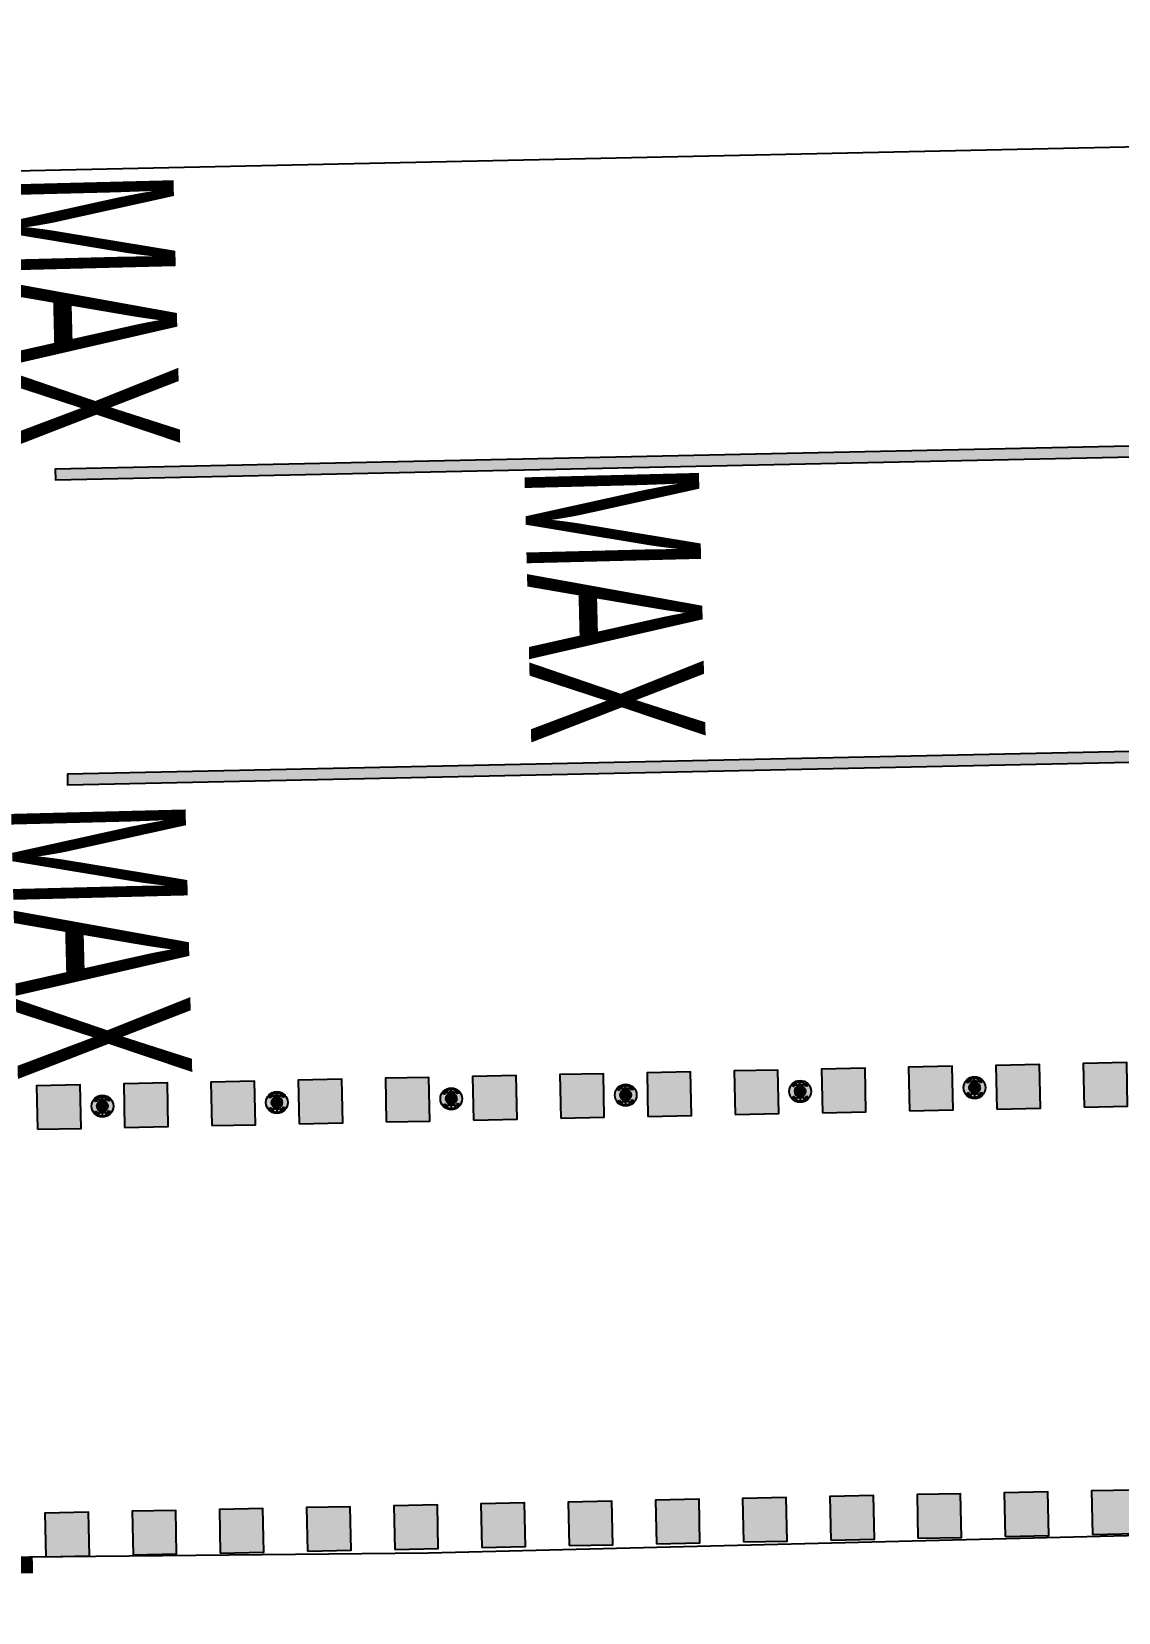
# Model space of a CAD drawing. Header units: metres. Extents: x 668617 to 675126, y 2286318 to 2293677.
# Drawn here: x 669660.14 to 669670.1, y 2287214.51 to 2287229.01 of the extents above; entities that cross this region are included whole.
import ezdxf
from ezdxf.enums import TextEntityAlignment as Align

# ---------------------------------------------------------------- set-up
doc = ezdxf.new("R2010")
doc.units = ezdxf.units.M
doc.header["$MEASUREMENT"] = 0
for name, color, linetype in [('DMTG-B-CuadrosVerdes', 94, 'Continuous'), ('DMTG-M-VIALETON', 92, 'Continuous'), ('DMTG-PB-BANQUETAS', 251, 'Continuous'), ('DMTG-SH-LEYENDA VELOCIDAD', 252, 'Continuous'), ('DMTG-SH-LINEA DISCONTINUA', 252, 'Continuous'), ('DMTG-SH-LINEA GUARNICION', 40, 'Continuous')]:
    doc.layers.add(name, color=color, linetype=linetype)
doc.styles.add('Arial', font='arial.ttf')

# ---------------------------------------------------------------- blocks, each defined once
blk = doc.blocks.new('*U128')
h = blk.add_hatch(color=256)
h.dxf.hatch_style = 1
h.paths.add_polyline_path([(0.006, 3.921), (0.406, 3.921), (0.406, 4.321), (0.006, 4.321)])
h = blk.add_hatch(color=256)
h.dxf.hatch_style = 1
h.paths.add_polyline_path([(0.806, 3.921), (1.206, 3.921), (1.206, 4.321), (0.806, 4.321)])
h = blk.add_hatch(color=256)
h.dxf.hatch_style = 1
h.paths.add_polyline_path([(0.806, 3.921), (1.206, 3.921), (1.206, 4.321), (0.806, 4.321)])
h = blk.add_hatch(color=256)
h.dxf.hatch_style = 1
h.paths.add_polyline_path([(1.606, 3.921), (2.006, 3.921), (2.006, 4.321), (1.606, 4.321)])
h = blk.add_hatch(color=256)
h.dxf.hatch_style = 1
h.paths.add_polyline_path([(1.606, 3.921), (2.006, 3.921), (2.006, 4.321), (1.606, 4.321)])
h = blk.add_hatch(color=256)
h.dxf.hatch_style = 1
h.paths.add_polyline_path([(2.406, 3.921), (2.806, 3.921), (2.806, 4.321), (2.406, 4.321)])
h = blk.add_hatch(color=256)
h.dxf.hatch_style = 1
h.paths.add_polyline_path([(2.406, 3.921), (2.806, 3.921), (2.806, 4.321), (2.406, 4.321)])
h = blk.add_hatch(color=256)
h.dxf.hatch_style = 1
h.paths.add_polyline_path([(3.206, 3.921), (3.606, 3.921), (3.606, 4.321), (3.206, 4.321)])
h = blk.add_hatch(color=256)
h.dxf.hatch_style = 1
h.paths.add_polyline_path([(3.206, 3.921), (3.606, 3.921), (3.606, 4.321), (3.206, 4.321)])
h = blk.add_hatch(color=256)
h.dxf.hatch_style = 1
h.paths.add_polyline_path([(4.006, 3.921), (4.406, 3.921), (4.406, 4.321), (4.006, 4.321)])
h = blk.add_hatch(color=256)
h.dxf.hatch_style = 1
h.paths.add_polyline_path([(4.006, 3.921), (4.406, 3.921), (4.406, 4.321), (4.006, 4.321)])
h = blk.add_hatch(color=256)
h.dxf.hatch_style = 1
h.paths.add_polyline_path([(4.806, 3.921), (5.206, 3.921), (5.206, 4.321), (4.806, 4.321)])
h = blk.add_hatch(color=256)
h.dxf.hatch_style = 1
h.paths.add_polyline_path([(4.806, 3.921), (5.206, 3.921), (5.206, 4.321), (4.806, 4.321)])
h = blk.add_hatch(color=256)
h.dxf.hatch_style = 1
h.paths.add_polyline_path([(5.606, 3.921), (6.006, 3.921), (6.006, 4.321), (5.606, 4.321)])
h = blk.add_hatch(color=256)
h.dxf.hatch_style = 1
h.paths.add_polyline_path([(5.606, 3.921), (6.006, 3.921), (6.006, 4.321), (5.606, 4.321)])
h = blk.add_hatch(color=256)
h.dxf.hatch_style = 1
h.paths.add_polyline_path([(6.406, 3.921), (6.806, 3.921), (6.806, 4.321), (6.406, 4.321)])
h = blk.add_hatch(color=256)
h.dxf.hatch_style = 1
h.paths.add_polyline_path([(6.406, 3.921), (6.806, 3.921), (6.806, 4.321), (6.406, 4.321)])
h = blk.add_hatch(color=256)
h.dxf.hatch_style = 1
h.paths.add_polyline_path([(7.206, 3.921), (7.606, 3.921), (7.606, 4.321), (7.206, 4.321)])
h = blk.add_hatch(color=256)
h.dxf.hatch_style = 1
h.paths.add_polyline_path([(7.206, 3.921), (7.606, 3.921), (7.606, 4.321), (7.206, 4.321)])
h = blk.add_hatch(color=256)
h.dxf.hatch_style = 1
h.paths.add_polyline_path([(8.006, 3.921), (8.406, 3.921), (8.406, 4.321), (8.006, 4.321)])
h = blk.add_hatch(color=256)
h.dxf.hatch_style = 1
h.paths.add_polyline_path([(8.006, 3.921), (8.406, 3.921), (8.406, 4.321), (8.006, 4.321)])
h = blk.add_hatch(color=256)
h.dxf.hatch_style = 1
h.paths.add_polyline_path([(8.806, 3.921), (9.206, 3.921), (9.206, 4.321), (8.806, 4.321)])
h = blk.add_hatch(color=256)
h.dxf.hatch_style = 1
h.paths.add_polyline_path([(8.806, 3.921), (9.206, 3.921), (9.206, 4.321), (8.806, 4.321)])
h = blk.add_hatch(color=256)
h.dxf.hatch_style = 1
h.paths.add_polyline_path([(9.606, 3.921), (10.006, 3.921), (10.006, 4.321), (9.606, 4.321)])
h = blk.add_hatch(color=256)
h.dxf.hatch_style = 1
h.paths.add_polyline_path([(9.606, 3.921), (10.006, 3.921), (10.006, 4.321), (9.606, 4.321)])
h = blk.add_hatch(color=256)
h.dxf.hatch_style = 1
h.paths.add_polyline_path([(0, 0), (0.4, 0), (0.4, 0.4), (0, 0.4)])
h = blk.add_hatch(color=256)
h.dxf.hatch_style = 1
h.paths.add_polyline_path([(0.8, 0), (1.2, 0), (1.2, 0.4), (0.8, 0.4)])
h = blk.add_hatch(color=256)
h.dxf.hatch_style = 1
h.paths.add_polyline_path([(0.8, 0), (1.2, 0), (1.2, 0.4), (0.8, 0.4)])
h = blk.add_hatch(color=256)
h.dxf.hatch_style = 1
h.paths.add_polyline_path([(1.6, 0), (2, 0), (2, 0.4), (1.6, 0.4)])
h = blk.add_hatch(color=256)
h.dxf.hatch_style = 1
h.paths.add_polyline_path([(1.6, 0), (2, 0), (2, 0.4), (1.6, 0.4)])
h = blk.add_hatch(color=256)
h.dxf.hatch_style = 1
h.paths.add_polyline_path([(2.4, 0), (2.8, 0), (2.8, 0.4), (2.4, 0.4)])
h = blk.add_hatch(color=256)
h.dxf.hatch_style = 1
h.paths.add_polyline_path([(2.4, 0), (2.8, 0), (2.8, 0.4), (2.4, 0.4)])
h = blk.add_hatch(color=256)
h.dxf.hatch_style = 1
h.paths.add_polyline_path([(3.2, 0), (3.6, 0), (3.6, 0.4), (3.2, 0.4)])
h = blk.add_hatch(color=256)
h.dxf.hatch_style = 1
h.paths.add_polyline_path([(3.2, 0), (3.6, 0), (3.6, 0.4), (3.2, 0.4)])
h = blk.add_hatch(color=256)
h.dxf.hatch_style = 1
h.paths.add_polyline_path([(4, 0), (4.4, 0), (4.4, 0.4), (4, 0.4)])
h = blk.add_hatch(color=256)
h.dxf.hatch_style = 1
h.paths.add_polyline_path([(4, 0), (4.4, 0), (4.4, 0.4), (4, 0.4)])
h = blk.add_hatch(color=256)
h.dxf.hatch_style = 1
h.paths.add_polyline_path([(4.8, 0), (5.2, 0), (5.2, 0.4), (4.8, 0.4)])
h = blk.add_hatch(color=256)
h.dxf.hatch_style = 1
h.paths.add_polyline_path([(4.8, 0), (5.2, 0), (5.2, 0.4), (4.8, 0.4)])
h = blk.add_hatch(color=256)
h.dxf.hatch_style = 1
h.paths.add_polyline_path([(5.6, 0), (6, 0), (6, 0.4), (5.6, 0.4)])
h = blk.add_hatch(color=256)
h.dxf.hatch_style = 1
h.paths.add_polyline_path([(5.6, 0), (6, 0), (6, 0.4), (5.6, 0.4)])
h = blk.add_hatch(color=256)
h.dxf.hatch_style = 1
h.paths.add_polyline_path([(6.4, 0), (6.8, 0), (6.8, 0.4), (6.4, 0.4)])
h = blk.add_hatch(color=256)
h.dxf.hatch_style = 1
h.paths.add_polyline_path([(6.4, 0), (6.8, 0), (6.8, 0.4), (6.4, 0.4)])
h = blk.add_hatch(color=256)
h.dxf.hatch_style = 1
h.paths.add_polyline_path([(7.2, 0), (7.6, 0), (7.6, 0.4), (7.2, 0.4)])
h = blk.add_hatch(color=256)
h.dxf.hatch_style = 1
h.paths.add_polyline_path([(7.2, 0), (7.6, 0), (7.6, 0.4), (7.2, 0.4)])
h = blk.add_hatch(color=256)
h.dxf.hatch_style = 1
h.paths.add_polyline_path([(8, 0), (8.4, 0), (8.4, 0.4), (8, 0.4)])
h = blk.add_hatch(color=256)
h.dxf.hatch_style = 1
h.paths.add_polyline_path([(8, 0), (8.4, 0), (8.4, 0.4), (8, 0.4)])
h = blk.add_hatch(color=256)
h.dxf.hatch_style = 1
h.paths.add_polyline_path([(8.8, 0), (9.2, 0), (9.2, 0.4), (8.8, 0.4)])
h = blk.add_hatch(color=256)
h.dxf.hatch_style = 1
h.paths.add_polyline_path([(8.8, 0), (9.2, 0), (9.2, 0.4), (8.8, 0.4)])
h = blk.add_hatch(color=256)
h.dxf.hatch_style = 1
h.paths.add_polyline_path([(9.6, 0), (10, 0), (10, 0.4), (9.6, 0.4)])
h = blk.add_hatch(color=256)
h.dxf.hatch_style = 1
h.paths.add_polyline_path([(9.6, 0), (10, 0), (10, 0.4), (9.6, 0.4)])
for points in [[(0.006, 3.921), (0.406, 3.921), (0.406, 4.321), (0.006, 4.321)], [(0.806, 3.921), (1.206, 3.921), (1.206, 4.321), (0.806, 4.321)], [(0.806, 3.921), (1.206, 3.921), (1.206, 4.321), (0.806, 4.321)], [(1.606, 3.921), (2.006, 3.921), (2.006, 4.321), (1.606, 4.321)], [(1.606, 3.921), (2.006, 3.921), (2.006, 4.321), (1.606, 4.321)], [(2.406, 3.921), (2.806, 3.921), (2.806, 4.321), (2.406, 4.321)], [(2.406, 3.921), (2.806, 3.921), (2.806, 4.321), (2.406, 4.321)], [(3.206, 3.921), (3.606, 3.921), (3.606, 4.321), (3.206, 4.321)], [(3.206, 3.921), (3.606, 3.921), (3.606, 4.321), (3.206, 4.321)], [(4.006, 3.921), (4.406, 3.921), (4.406, 4.321), (4.006, 4.321)], [(4.006, 3.921), (4.406, 3.921), (4.406, 4.321), (4.006, 4.321)], [(4.806, 3.921), (5.206, 3.921), (5.206, 4.321), (4.806, 4.321)], [(4.806, 3.921), (5.206, 3.921), (5.206, 4.321), (4.806, 4.321)], [(5.606, 3.921), (6.006, 3.921), (6.006, 4.321), (5.606, 4.321)], [(5.606, 3.921), (6.006, 3.921), (6.006, 4.321), (5.606, 4.321)], [(6.406, 3.921), (6.806, 3.921), (6.806, 4.321), (6.406, 4.321)], [(6.406, 3.921), (6.806, 3.921), (6.806, 4.321), (6.406, 4.321)], [(7.206, 3.921), (7.606, 3.921), (7.606, 4.321), (7.206, 4.321)], [(7.206, 3.921), (7.606, 3.921), (7.606, 4.321), (7.206, 4.321)], [(8.006, 3.921), (8.406, 3.921), (8.406, 4.321), (8.006, 4.321)], [(8.006, 3.921), (8.406, 3.921), (8.406, 4.321), (8.006, 4.321)], [(8.806, 3.921), (9.206, 3.921), (9.206, 4.321), (8.806, 4.321)], [(8.806, 3.921), (9.206, 3.921), (9.206, 4.321), (8.806, 4.321)], [(9.606, 3.921), (10.006, 3.921), (10.006, 4.321), (9.606, 4.321)], [(9.606, 3.921), (10.006, 3.921), (10.006, 4.321), (9.606, 4.321)], [(0, 0), (0.4, 0), (0.4, 0.4), (0, 0.4)], [(0.8, 0), (1.2, 0), (1.2, 0.4), (0.8, 0.4)], [(0.8, 0), (1.2, 0), (1.2, 0.4), (0.8, 0.4)], [(1.6, 0), (2, 0), (2, 0.4), (1.6, 0.4)], [(1.6, 0), (2, 0), (2, 0.4), (1.6, 0.4)], [(2.4, 0), (2.8, 0), (2.8, 0.4), (2.4, 0.4)], [(2.4, 0), (2.8, 0), (2.8, 0.4), (2.4, 0.4)], [(3.2, 0), (3.6, 0), (3.6, 0.4), (3.2, 0.4)], [(3.2, 0), (3.6, 0), (3.6, 0.4), (3.2, 0.4)], [(4, 0), (4.4, 0), (4.4, 0.4), (4, 0.4)], [(4, 0), (4.4, 0), (4.4, 0.4), (4, 0.4)], [(4.8, 0), (5.2, 0), (5.2, 0.4), (4.8, 0.4)], [(4.8, 0), (5.2, 0), (5.2, 0.4), (4.8, 0.4)], [(5.6, 0), (6, 0), (6, 0.4), (5.6, 0.4)], [(5.6, 0), (6, 0), (6, 0.4), (5.6, 0.4)], [(6.4, 0), (6.8, 0), (6.8, 0.4), (6.4, 0.4)], [(6.4, 0), (6.8, 0), (6.8, 0.4), (6.4, 0.4)], [(7.2, 0), (7.6, 0), (7.6, 0.4), (7.2, 0.4)], [(7.2, 0), (7.6, 0), (7.6, 0.4), (7.2, 0.4)], [(8, 0), (8.4, 0), (8.4, 0.4), (8, 0.4)], [(8, 0), (8.4, 0), (8.4, 0.4), (8, 0.4)], [(8.8, 0), (9.2, 0), (9.2, 0.4), (8.8, 0.4)], [(8.8, 0), (9.2, 0), (9.2, 0.4), (8.8, 0.4)], [(9.6, 0), (10, 0), (10, 0.4), (9.6, 0.4)], [(9.6, 0), (10, 0), (10, 0.4), (9.6, 0.4)]]:
    blk.add_lwpolyline(points, close=True)
blk = doc.blocks.new('*U98')
at = {"true_color": 0x58ba48}
h = blk.add_hatch(color=85, dxfattribs=at)
h.dxf.hatch_style = 1
h.paths.add_polyline_path([(13.392, 11.001, 1), (13.492, 11.001, 1)], flags=0)
h.paths.add_polyline_path([(13.391, 11.069), (13.38, 11.08, 0.062746), (13.363, 11.062), (13.373, 11.052, 0.413879), (13.391, 11.052, 0.414549)], flags=17)
h.paths.add_polyline_path([(13.388, 11.06, -1), (13.376, 11.06, -1)], flags=16)
h.paths.add_polyline_path([(13.392, 11.001, 1), (13.492, 11.001, 1)], flags=16)
h.paths.add_polyline_path([(13.503, 11.08), (13.492, 11.069, 0.413879), (13.492, 11.052, 0.414549), (13.51, 11.052), (13.521, 11.062, 0.062746)], flags=17)
h.paths.add_polyline_path([(13.507, 11.06, -1), (13.495, 11.06, -1)], flags=16)
h.paths.add_polyline_path([(13.521, 10.94), (13.51, 10.95, 0.413879), (13.492, 10.95, 0.414549), (13.492, 10.933), (13.503, 10.922, 0.062746)], flags=17)
h.paths.add_polyline_path([(13.495, 10.942, -1), (13.507, 10.942, -1)], flags=16)
h.paths.add_polyline_path([(13.391, 10.95, 0.414549), (13.373, 10.95), (13.363, 10.94, 0.062746), (13.38, 10.922), (13.391, 10.933, 0.413879)], flags=17)
h.paths.add_polyline_path([(13.376, 10.942, -1), (13.388, 10.942, -1)], flags=16)
h.paths.add_polyline_path([(13.521, 11.062), (13.51, 11.052, -0.414549), (13.492, 11.052, -0.413879), (13.492, 11.069), (13.503, 11.08, 0.342564), (13.38, 11.08), (13.391, 11.069, -0.414549), (13.391, 11.052, -0.413879), (13.373, 11.052), (13.363, 11.062, 0.166532), (13.342, 11.001, 0.166532), (13.363, 10.94), (13.373, 10.95, -0.414549), (13.391, 10.95, -0.413879), (13.391, 10.933), (13.38, 10.922, 0.342564), (13.503, 10.922), (13.492, 10.933, -0.414549), (13.492, 10.95, -0.413879), (13.51, 10.95), (13.521, 10.94, 0.166532), (13.542, 11.001, 0.166532)])
h.paths.add_polyline_path([(13.492, 11.001, -1), (13.392, 11.001, -1)], flags=0)
h.paths.add_polyline_path([(13.471, 11.056, 0.245947), (13.413, 11.056), (13.401, 11.078, -0.245947), (13.482, 11.078)], flags=16)
h.paths.add_polyline_path([(13.471, 10.946), (13.482, 10.923, -0.245947), (13.401, 10.923), (13.413, 10.946, 0.245947)], flags=16)
h = blk.add_hatch(color=85, dxfattribs=at)
h.dxf.hatch_style = 1
h.paths.add_polyline_path([(13.392, 11.001, 1), (13.492, 11.001, 1)])
at = {"true_color": 0xc7c8ca}
h = blk.add_hatch(color=9, dxfattribs=at)
h.dxf.hatch_style = 1
h.paths.add_polyline_path([(13.482, 11.078, 0.245947), (13.401, 11.078), (13.413, 11.056, -0.245947), (13.471, 11.056)])
h.paths.add_polyline_path([(13.482, 10.923), (13.471, 10.946, -0.245947), (13.413, 10.946), (13.401, 10.923, 0.245947)])
at = {"true_color": 0x58ba48}
h = blk.add_hatch(color=85, dxfattribs=at)
h.dxf.hatch_style = 1
h.paths.add_polyline_path([(14.992, 11.001, 1), (15.092, 11.001, 1)], flags=0)
h.paths.add_polyline_path([(14.991, 11.069), (14.98, 11.08, 0.062746), (14.963, 11.062), (14.973, 11.052, 0.413879), (14.991, 11.052, 0.414549)], flags=17)
h.paths.add_polyline_path([(14.988, 11.06, -1), (14.976, 11.06, -1)], flags=16)
h.paths.add_polyline_path([(14.992, 11.001, 1), (15.092, 11.001, 1)], flags=16)
h.paths.add_polyline_path([(15.103, 11.08), (15.092, 11.069, 0.413879), (15.092, 11.052, 0.414549), (15.11, 11.052), (15.121, 11.062, 0.062746)], flags=17)
h.paths.add_polyline_path([(15.107, 11.06, -1), (15.095, 11.06, -1)], flags=16)
h.paths.add_polyline_path([(15.121, 10.94), (15.11, 10.95, 0.413879), (15.092, 10.95, 0.414549), (15.092, 10.933), (15.103, 10.922, 0.062746)], flags=17)
h.paths.add_polyline_path([(15.095, 10.942, -1), (15.107, 10.942, -1)], flags=16)
h.paths.add_polyline_path([(14.991, 10.95, 0.414549), (14.973, 10.95), (14.963, 10.94, 0.062746), (14.98, 10.922), (14.991, 10.933, 0.413879)], flags=17)
h.paths.add_polyline_path([(14.976, 10.942, -1), (14.988, 10.942, -1)], flags=16)
h.paths.add_polyline_path([(15.121, 11.062), (15.11, 11.052, -0.414549), (15.092, 11.052, -0.413879), (15.092, 11.069), (15.103, 11.08, 0.342564), (14.98, 11.08), (14.991, 11.069, -0.414549), (14.991, 11.052, -0.413879), (14.973, 11.052), (14.963, 11.062, 0.166532), (14.942, 11.001, 0.166532), (14.963, 10.94), (14.973, 10.95, -0.414549), (14.991, 10.95, -0.413879), (14.991, 10.933), (14.98, 10.922, 0.342564), (15.103, 10.922), (15.092, 10.933, -0.414549), (15.092, 10.95, -0.413879), (15.11, 10.95), (15.121, 10.94, 0.166532), (15.142, 11.001, 0.166532)])
h.paths.add_polyline_path([(15.092, 11.001, -1), (14.992, 11.001, -1)], flags=0)
h.paths.add_polyline_path([(15.071, 11.056, 0.245947), (15.013, 11.056), (15.001, 11.078, -0.245947), (15.082, 11.078)], flags=16)
h.paths.add_polyline_path([(15.071, 10.946), (15.082, 10.923, -0.245947), (15.001, 10.923), (15.013, 10.946, 0.245947)], flags=16)
h = blk.add_hatch(color=85, dxfattribs=at)
h.dxf.hatch_style = 1
h.paths.add_polyline_path([(14.992, 11.001, 1), (15.092, 11.001, 1)])
at = {"true_color": 0xc7c8ca}
h = blk.add_hatch(color=9, dxfattribs=at)
h.dxf.hatch_style = 1
h.paths.add_polyline_path([(15.082, 11.078, 0.245947), (15.001, 11.078), (15.013, 11.056, -0.245947), (15.071, 11.056)])
h.paths.add_polyline_path([(15.082, 10.923), (15.071, 10.946, -0.245947), (15.013, 10.946), (15.001, 10.923, 0.245947)])
at = {"true_color": 0x58ba48}
h = blk.add_hatch(color=85, dxfattribs=at)
h.dxf.hatch_style = 1
h.paths.add_polyline_path([(16.592, 11.001, 1), (16.692, 11.001, 1)], flags=0)
h.paths.add_polyline_path([(16.591, 11.069), (16.58, 11.08, 0.062746), (16.563, 11.062), (16.573, 11.052, 0.413879), (16.591, 11.052, 0.414549)], flags=17)
h.paths.add_polyline_path([(16.588, 11.06, -1), (16.576, 11.06, -1)], flags=16)
h.paths.add_polyline_path([(16.592, 11.001, 1), (16.692, 11.001, 1)], flags=16)
h.paths.add_polyline_path([(16.703, 11.08), (16.692, 11.069, 0.413879), (16.692, 11.052, 0.414549), (16.71, 11.052), (16.721, 11.062, 0.062746)], flags=17)
h.paths.add_polyline_path([(16.707, 11.06, -1), (16.695, 11.06, -1)], flags=16)
h.paths.add_polyline_path([(16.721, 10.94), (16.71, 10.95, 0.413879), (16.692, 10.95, 0.414549), (16.692, 10.933), (16.703, 10.922, 0.062746)], flags=17)
h.paths.add_polyline_path([(16.695, 10.942, -1), (16.707, 10.942, -1)], flags=16)
h.paths.add_polyline_path([(16.591, 10.95, 0.414549), (16.573, 10.95), (16.563, 10.94, 0.062746), (16.58, 10.922), (16.591, 10.933, 0.413879)], flags=17)
h.paths.add_polyline_path([(16.576, 10.942, -1), (16.588, 10.942, -1)], flags=16)
h.paths.add_polyline_path([(16.721, 11.062), (16.71, 11.052, -0.414549), (16.692, 11.052, -0.413879), (16.692, 11.069), (16.703, 11.08, 0.342564), (16.58, 11.08), (16.591, 11.069, -0.414549), (16.591, 11.052, -0.413879), (16.573, 11.052), (16.563, 11.062, 0.166532), (16.542, 11.001, 0.166532), (16.563, 10.94), (16.573, 10.95, -0.414549), (16.591, 10.95, -0.413879), (16.591, 10.933), (16.58, 10.922, 0.342564), (16.703, 10.922), (16.692, 10.933, -0.414549), (16.692, 10.95, -0.413879), (16.71, 10.95), (16.721, 10.94, 0.166532), (16.742, 11.001, 0.166532)])
h.paths.add_polyline_path([(16.692, 11.001, -1), (16.592, 11.001, -1)], flags=0)
h.paths.add_polyline_path([(16.671, 11.056, 0.245947), (16.613, 11.056), (16.601, 11.078, -0.245947), (16.682, 11.078)], flags=16)
h.paths.add_polyline_path([(16.671, 10.946), (16.682, 10.923, -0.245947), (16.601, 10.923), (16.613, 10.946, 0.245947)], flags=16)
h = blk.add_hatch(color=85, dxfattribs=at)
h.dxf.hatch_style = 1
h.paths.add_polyline_path([(16.592, 11.001, 1), (16.692, 11.001, 1)])
at = {"true_color": 0xc7c8ca}
h = blk.add_hatch(color=9, dxfattribs=at)
h.dxf.hatch_style = 1
h.paths.add_polyline_path([(16.682, 11.078, 0.245947), (16.601, 11.078), (16.613, 11.056, -0.245947), (16.671, 11.056)])
h.paths.add_polyline_path([(16.682, 10.923), (16.671, 10.946, -0.245947), (16.613, 10.946), (16.601, 10.923, 0.245947)])
at = {"true_color": 0x58ba48}
h = blk.add_hatch(color=85, dxfattribs=at)
h.dxf.hatch_style = 1
h.paths.add_polyline_path([(18.192, 11.001, 1), (18.292, 11.001, 1)], flags=0)
h.paths.add_polyline_path([(18.191, 11.069), (18.18, 11.08, 0.062746), (18.163, 11.062), (18.173, 11.052, 0.413879), (18.191, 11.052, 0.414549)], flags=17)
h.paths.add_polyline_path([(18.188, 11.06, -1), (18.176, 11.06, -1)], flags=16)
h.paths.add_polyline_path([(18.192, 11.001, 1), (18.292, 11.001, 1)], flags=16)
h.paths.add_polyline_path([(18.303, 11.08), (18.292, 11.069, 0.413879), (18.292, 11.052, 0.414549), (18.31, 11.052), (18.321, 11.062, 0.062746)], flags=17)
h.paths.add_polyline_path([(18.307, 11.06, -1), (18.295, 11.06, -1)], flags=16)
h.paths.add_polyline_path([(18.321, 10.94), (18.31, 10.95, 0.413879), (18.292, 10.95, 0.414549), (18.292, 10.933), (18.303, 10.922, 0.062746)], flags=17)
h.paths.add_polyline_path([(18.295, 10.942, -1), (18.307, 10.942, -1)], flags=16)
h.paths.add_polyline_path([(18.191, 10.95, 0.414549), (18.173, 10.95), (18.163, 10.94, 0.062746), (18.18, 10.922), (18.191, 10.933, 0.413879)], flags=17)
h.paths.add_polyline_path([(18.176, 10.942, -1), (18.188, 10.942, -1)], flags=16)
h.paths.add_polyline_path([(18.321, 11.062), (18.31, 11.052, -0.414549), (18.292, 11.052, -0.413879), (18.292, 11.069), (18.303, 11.08, 0.342564), (18.18, 11.08), (18.191, 11.069, -0.414549), (18.191, 11.052, -0.413879), (18.173, 11.052), (18.163, 11.062, 0.166532), (18.142, 11.001, 0.166532), (18.163, 10.94), (18.173, 10.95, -0.414549), (18.191, 10.95, -0.413879), (18.191, 10.933), (18.18, 10.922, 0.342564), (18.303, 10.922), (18.292, 10.933, -0.414549), (18.292, 10.95, -0.413879), (18.31, 10.95), (18.321, 10.94, 0.166532), (18.342, 11.001, 0.166532)])
h.paths.add_polyline_path([(18.292, 11.001, -1), (18.192, 11.001, -1)], flags=0)
h.paths.add_polyline_path([(18.271, 11.056, 0.245947), (18.213, 11.056), (18.201, 11.078, -0.245947), (18.282, 11.078)], flags=16)
h.paths.add_polyline_path([(18.271, 10.946), (18.282, 10.923, -0.245947), (18.201, 10.923), (18.213, 10.946, 0.245947)], flags=16)
h = blk.add_hatch(color=85, dxfattribs=at)
h.dxf.hatch_style = 1
h.paths.add_polyline_path([(18.192, 11.001, 1), (18.292, 11.001, 1)])
at = {"true_color": 0xc7c8ca}
h = blk.add_hatch(color=9, dxfattribs=at)
h.dxf.hatch_style = 1
h.paths.add_polyline_path([(18.282, 11.078, 0.245947), (18.201, 11.078), (18.213, 11.056, -0.245947), (18.271, 11.056)])
h.paths.add_polyline_path([(18.282, 10.923), (18.271, 10.946, -0.245947), (18.213, 10.946), (18.201, 10.923, 0.245947)])
at = {"true_color": 0x58ba48}
h = blk.add_hatch(color=85, dxfattribs=at)
h.dxf.hatch_style = 1
h.paths.add_polyline_path([(19.792, 11.001, 1), (19.892, 11.001, 1)], flags=0)
h.paths.add_polyline_path([(19.791, 11.069), (19.78, 11.08, 0.062746), (19.763, 11.062), (19.773, 11.052, 0.413879), (19.791, 11.052, 0.414549)], flags=17)
h.paths.add_polyline_path([(19.788, 11.06, -1), (19.776, 11.06, -1)], flags=16)
h.paths.add_polyline_path([(19.792, 11.001, 1), (19.892, 11.001, 1)], flags=16)
h.paths.add_polyline_path([(19.903, 11.08), (19.892, 11.069, 0.413879), (19.892, 11.052, 0.414549), (19.91, 11.052), (19.921, 11.062, 0.062746)], flags=17)
h.paths.add_polyline_path([(19.907, 11.06, -1), (19.895, 11.06, -1)], flags=16)
h.paths.add_polyline_path([(19.921, 10.94), (19.91, 10.95, 0.413879), (19.892, 10.95, 0.414549), (19.892, 10.933), (19.903, 10.922, 0.062746)], flags=17)
h.paths.add_polyline_path([(19.895, 10.942, -1), (19.907, 10.942, -1)], flags=16)
h.paths.add_polyline_path([(19.791, 10.95, 0.414549), (19.773, 10.95), (19.763, 10.94, 0.062746), (19.78, 10.922), (19.791, 10.933, 0.413879)], flags=17)
h.paths.add_polyline_path([(19.776, 10.942, -1), (19.788, 10.942, -1)], flags=16)
h.paths.add_polyline_path([(19.921, 11.062), (19.91, 11.052, -0.414549), (19.892, 11.052, -0.413879), (19.892, 11.069), (19.903, 11.08, 0.342564), (19.78, 11.08), (19.791, 11.069, -0.414549), (19.791, 11.052, -0.413879), (19.773, 11.052), (19.763, 11.062, 0.166532), (19.742, 11.001, 0.166532), (19.763, 10.94), (19.773, 10.95, -0.414549), (19.791, 10.95, -0.413879), (19.791, 10.933), (19.78, 10.922, 0.342564), (19.903, 10.922), (19.892, 10.933, -0.414549), (19.892, 10.95, -0.413879), (19.91, 10.95), (19.921, 10.94, 0.166532), (19.942, 11.001, 0.166532)])
h.paths.add_polyline_path([(19.892, 11.001, -1), (19.792, 11.001, -1)], flags=0)
h.paths.add_polyline_path([(19.871, 11.056, 0.245947), (19.813, 11.056), (19.801, 11.078, -0.245947), (19.882, 11.078)], flags=16)
h.paths.add_polyline_path([(19.871, 10.946), (19.882, 10.923, -0.245947), (19.801, 10.923), (19.813, 10.946, 0.245947)], flags=16)
h = blk.add_hatch(color=85, dxfattribs=at)
h.dxf.hatch_style = 1
h.paths.add_polyline_path([(19.792, 11.001, 1), (19.892, 11.001, 1)])
at = {"true_color": 0xc7c8ca}
h = blk.add_hatch(color=9, dxfattribs=at)
h.dxf.hatch_style = 1
h.paths.add_polyline_path([(19.882, 11.078, 0.245947), (19.801, 11.078), (19.813, 11.056, -0.245947), (19.871, 11.056)])
h.paths.add_polyline_path([(19.882, 10.923), (19.871, 10.946, -0.245947), (19.813, 10.946), (19.801, 10.923, 0.245947)])
at = {"true_color": 0x58ba48}
h = blk.add_hatch(color=85, dxfattribs=at)
h.dxf.hatch_style = 1
h.paths.add_polyline_path([(21.392, 11.001, 1), (21.492, 11.001, 1)], flags=0)
h.paths.add_polyline_path([(21.391, 11.069), (21.38, 11.08, 0.062746), (21.363, 11.062), (21.373, 11.052, 0.413879), (21.391, 11.052, 0.414549)], flags=17)
h.paths.add_polyline_path([(21.388, 11.06, -1), (21.376, 11.06, -1)], flags=16)
h.paths.add_polyline_path([(21.392, 11.001, 1), (21.492, 11.001, 1)], flags=16)
h.paths.add_polyline_path([(21.503, 11.08), (21.492, 11.069, 0.413879), (21.492, 11.052, 0.414549), (21.51, 11.052), (21.521, 11.062, 0.062746)], flags=17)
h.paths.add_polyline_path([(21.507, 11.06, -1), (21.495, 11.06, -1)], flags=16)
h.paths.add_polyline_path([(21.521, 10.94), (21.51, 10.95, 0.413879), (21.492, 10.95, 0.414549), (21.492, 10.933), (21.503, 10.922, 0.062746)], flags=17)
h.paths.add_polyline_path([(21.495, 10.942, -1), (21.507, 10.942, -1)], flags=16)
h.paths.add_polyline_path([(21.391, 10.95, 0.414549), (21.373, 10.95), (21.363, 10.94, 0.062746), (21.38, 10.922), (21.391, 10.933, 0.413879)], flags=17)
h.paths.add_polyline_path([(21.376, 10.942, -1), (21.388, 10.942, -1)], flags=16)
h.paths.add_polyline_path([(21.521, 11.062), (21.51, 11.052, -0.414549), (21.492, 11.052, -0.413879), (21.492, 11.069), (21.503, 11.08, 0.342564), (21.38, 11.08), (21.391, 11.069, -0.414549), (21.391, 11.052, -0.413879), (21.373, 11.052), (21.363, 11.062, 0.166532), (21.342, 11.001, 0.166532), (21.363, 10.94), (21.373, 10.95, -0.414549), (21.391, 10.95, -0.413879), (21.391, 10.933), (21.38, 10.922, 0.342564), (21.503, 10.922), (21.492, 10.933, -0.414549), (21.492, 10.95, -0.413879), (21.51, 10.95), (21.521, 10.94, 0.166532), (21.542, 11.001, 0.166532)])
h.paths.add_polyline_path([(21.492, 11.001, -1), (21.392, 11.001, -1)], flags=0)
h.paths.add_polyline_path([(21.471, 11.056, 0.245947), (21.413, 11.056), (21.401, 11.078, -0.245947), (21.482, 11.078)], flags=16)
h.paths.add_polyline_path([(21.471, 10.946), (21.482, 10.923, -0.245947), (21.401, 10.923), (21.413, 10.946, 0.245947)], flags=16)
h = blk.add_hatch(color=85, dxfattribs=at)
h.dxf.hatch_style = 1
h.paths.add_polyline_path([(21.392, 11.001, 1), (21.492, 11.001, 1)])
at = {"true_color": 0xc7c8ca}
h = blk.add_hatch(color=9, dxfattribs=at)
h.dxf.hatch_style = 1
h.paths.add_polyline_path([(21.482, 11.078, 0.245947), (21.401, 11.078), (21.413, 11.056, -0.245947), (21.471, 11.056)])
h.paths.add_polyline_path([(21.482, 10.923), (21.471, 10.946, -0.245947), (21.413, 10.946), (21.401, 10.923, 0.245947)])
at = {"color": 18, "true_color": 0x000000}
for points in [[(13.391, 11.069), (13.38, 11.08, 0.062746), (13.363, 11.062), (13.373, 11.052, 0.413879), (13.391, 11.052, 0.414549)], [(13.482, 11.078), (13.471, 11.056, 0.245947), (13.413, 11.056), (13.401, 11.078, -0.245947)], [(13.492, 11.069), (13.503, 11.08, -0.062746), (13.521, 11.062), (13.51, 11.052, -0.413879), (13.492, 11.052, -0.414549)], [(14.991, 11.069), (14.98, 11.08, 0.062746), (14.963, 11.062), (14.973, 11.052, 0.413879), (14.991, 11.052, 0.414549)], [(15.082, 11.078), (15.071, 11.056, 0.245947), (15.013, 11.056), (15.001, 11.078, -0.245947)], [(15.092, 11.069), (15.103, 11.08, -0.062746), (15.121, 11.062), (15.11, 11.052, -0.413879), (15.092, 11.052, -0.414549)], [(16.591, 11.069), (16.58, 11.08, 0.062746), (16.563, 11.062), (16.573, 11.052, 0.413879), (16.591, 11.052, 0.414549)], [(16.682, 11.078), (16.671, 11.056, 0.245947), (16.613, 11.056), (16.601, 11.078, -0.245947)], [(16.692, 11.069), (16.703, 11.08, -0.062746), (16.721, 11.062), (16.71, 11.052, -0.413879), (16.692, 11.052, -0.414549)], [(18.191, 11.069), (18.18, 11.08, 0.062746), (18.163, 11.062), (18.173, 11.052, 0.413879), (18.191, 11.052, 0.414549)], [(18.282, 11.078), (18.271, 11.056, 0.245947), (18.213, 11.056), (18.201, 11.078, -0.245947)], [(18.292, 11.069), (18.303, 11.08, -0.062746), (18.321, 11.062), (18.31, 11.052, -0.413879), (18.292, 11.052, -0.414549)], [(19.791, 11.069), (19.78, 11.08, 0.062746), (19.763, 11.062), (19.773, 11.052, 0.413879), (19.791, 11.052, 0.414549)], [(19.882, 11.078), (19.871, 11.056, 0.245947), (19.813, 11.056), (19.801, 11.078, -0.245947)], [(19.892, 11.069), (19.903, 11.08, -0.062746), (19.921, 11.062), (19.91, 11.052, -0.413879), (19.892, 11.052, -0.414549)], [(21.391, 11.069), (21.38, 11.08, 0.062746), (21.363, 11.062), (21.373, 11.052, 0.413879), (21.391, 11.052, 0.414549)], [(21.482, 11.078), (21.471, 11.056, 0.245947), (21.413, 11.056), (21.401, 11.078, -0.245947)], [(21.492, 11.069), (21.503, 11.08, -0.062746), (21.521, 11.062), (21.51, 11.052, -0.413879), (21.492, 11.052, -0.414549)], [(13.391, 10.933), (13.38, 10.922, -0.062746), (13.363, 10.94), (13.373, 10.95, -0.413879), (13.391, 10.95, -0.414549)], [(13.482, 10.923), (13.471, 10.946, -0.245947), (13.413, 10.946), (13.401, 10.923, 0.245947)], [(13.492, 10.933), (13.503, 10.922, 0.062746), (13.521, 10.94), (13.51, 10.95, 0.413879), (13.492, 10.95, 0.414549)], [(14.991, 10.933), (14.98, 10.922, -0.062746), (14.963, 10.94), (14.973, 10.95, -0.413879), (14.991, 10.95, -0.414549)], [(15.082, 10.923), (15.071, 10.946, -0.245947), (15.013, 10.946), (15.001, 10.923, 0.245947)], [(15.092, 10.933), (15.103, 10.922, 0.062746), (15.121, 10.94), (15.11, 10.95, 0.413879), (15.092, 10.95, 0.414549)], [(16.591, 10.933), (16.58, 10.922, -0.062746), (16.563, 10.94), (16.573, 10.95, -0.413879), (16.591, 10.95, -0.414549)], [(16.682, 10.923), (16.671, 10.946, -0.245947), (16.613, 10.946), (16.601, 10.923, 0.245947)], [(16.692, 10.933), (16.703, 10.922, 0.062746), (16.721, 10.94), (16.71, 10.95, 0.413879), (16.692, 10.95, 0.414549)], [(18.191, 10.933), (18.18, 10.922, -0.062746), (18.163, 10.94), (18.173, 10.95, -0.413879), (18.191, 10.95, -0.414549)], [(18.282, 10.923), (18.271, 10.946, -0.245947), (18.213, 10.946), (18.201, 10.923, 0.245947)], [(18.292, 10.933), (18.303, 10.922, 0.062746), (18.321, 10.94), (18.31, 10.95, 0.413879), (18.292, 10.95, 0.414549)], [(19.791, 10.933), (19.78, 10.922, -0.062746), (19.763, 10.94), (19.773, 10.95, -0.413879), (19.791, 10.95, -0.414549)], [(19.882, 10.923), (19.871, 10.946, -0.245947), (19.813, 10.946), (19.801, 10.923, 0.245947)], [(19.892, 10.933), (19.903, 10.922, 0.062746), (19.921, 10.94), (19.91, 10.95, 0.413879), (19.892, 10.95, 0.414549)], [(21.391, 10.933), (21.38, 10.922, -0.062746), (21.363, 10.94), (21.373, 10.95, -0.413879), (21.391, 10.95, -0.414549)], [(21.482, 10.923), (21.471, 10.946, -0.245947), (21.413, 10.946), (21.401, 10.923, 0.245947)], [(21.492, 10.933), (21.503, 10.922, 0.062746), (21.521, 10.94), (21.51, 10.95, 0.413879), (21.492, 10.95, 0.414549)]]:
    blk.add_lwpolyline(points, format="xyb", close=True, dxfattribs=at)
for points in [[(13.442, 10.901), (13.442, 11.101)], [(15.042, 10.901), (15.042, 11.101)], [(16.642, 10.901), (16.642, 11.101)], [(18.242, 10.901), (18.242, 11.101)], [(19.842, 10.901), (19.842, 11.101)], [(21.442, 10.901), (21.442, 11.101)]]:
    blk.add_lwpolyline(points)
for centre, radius in [((13.442, 11.001), 0.1), ((13.382, 11.06), 0.00613), ((13.442, 11.001), 0.05), ((13.501, 11.06), 0.00613), ((15.042, 11.001), 0.1), ((14.982, 11.06), 0.00613), ((15.042, 11.001), 0.05), ((15.101, 11.06), 0.00613), ((16.642, 11.001), 0.1), ((16.582, 11.06), 0.00613), ((16.642, 11.001), 0.05), ((16.701, 11.06), 0.00613), ((18.242, 11.001), 0.1), ((18.182, 11.06), 0.00613), ((18.242, 11.001), 0.05), ((18.301, 11.06), 0.00613), ((19.842, 11.001), 0.1), ((19.782, 11.06), 0.00613), ((19.842, 11.001), 0.05), ((19.901, 11.06), 0.00613), ((21.442, 11.001), 0.1), ((21.382, 11.06), 0.00613), ((21.442, 11.001), 0.05), ((21.501, 11.06), 0.00613), ((13.382, 10.942), 0.00613), ((13.501, 10.942), 0.00613), ((14.982, 10.942), 0.00613), ((15.101, 10.942), 0.00613), ((16.582, 10.942), 0.00613), ((16.701, 10.942), 0.00613), ((18.182, 10.942), 0.00613), ((18.301, 10.942), 0.00613), ((19.782, 10.942), 0.00613), ((19.901, 10.942), 0.00613), ((21.382, 10.942), 0.00613), ((21.501, 10.942), 0.00613)]:
    blk.add_circle(centre, radius, dxfattribs=at)
blk = doc.blocks.new('*U79')
blk.add_hatch(color=252).paths.add_polyline_path([(0, -0.05), (45, -0.05), (45, 0.05), (0, 0.05)])
blk.add_lwpolyline([(0, -0.05), (45, -0.05), (45, 0.05), (0, 0.05)], close=True)
blk = doc.blocks.new('*U185')
at = {"layer": 'DMTG-SH-LEYENDA VELOCIDAD', "style": 'Arial', "width": 0.527321}
blk.add_text('MAX', height=1.6, dxfattribs=at).set_placement((0.148, 7.915), (2.702, 7.915), align=Align.FIT)
at = {"layer": 'DMTG-SH-LEYENDA VELOCIDAD', "style": 'Arial', "width": 0.593548}
blk.add_attdef('VEL', text='', height=1.6, dxfattribs=at).set_placement((0.235, 0.019), (2.742, 0.019), align=Align.FIT)

msp = doc.modelspace()

# ---------------------------------------------------------------- linework, layer by layer
at = {"layer": 'DMTG-PB-BANQUETAS'}
msp.add_lwpolyline([(669712.34047, 2287229.15834), (669711.77597, 2287228.9575), (669711.19003, 2287228.83282), (669614.569, 2287226.74593), (669614.141, 2287226.74809), (669613.72163, 2287226.83519), (669613.32686, 2287227.00311), (669612.97364, 2287227.24572), (669612.6759, 2287227.55293), (669612.44456, 2287227.91364), (669612.2895, 2287228.3128), (669612.21662, 2287228.73535), (669612.22778, 2287229.16328)], dxfattribs=at)
msp.add_lwpolyline([(669715.89637, 2287212.32151), (669717.52829, 2287127.91129), (669715.5349, 2287125.42693), (669616.49523, 2287122.31387), (669613.63965, 2287124.82061), (669611.84436, 2287209.53028, -0.20458967), (669614.31109, 2287213.76652, -0.15864076), (669616.65723, 2287214.55765), (669663.77597, 2287215.05576), (669711.79826, 2287216.24296, -0.41579195)], format="xyb", close=True, dxfattribs=at)
at = {"layer": 'DMTG-SH-LINEA GUARNICION', "const_width": 0.15}
msp.add_lwpolyline([(669652.14649, 2287214.85782), (669660.1492, 2287214.94242)], dxfattribs=at)

# ---------------------------------------------------------------- block references
at = {"layer": 'DMTG-B-CuadrosVerdes', "rotation": 1.213235312799826}
msp.add_blockref('*U128', (669660.26807, 2287215.01862), dxfattribs=at)
at = {"layer": 'DMTG-M-VIALETON', "extrusion": (-4.58016e-10, 2.15787e-08, 1), "rotation": 1.215938700682827}
msp.add_blockref('*U98', (669647.58151, 2287207.86729, 0.04905), dxfattribs=at)
at = {"layer": 'DMTG-SH-LEYENDA VELOCIDAD'}
ref = msp.add_blockref('*U185', (669651.92104, 2287227.6471), dxfattribs=dict(at, rotation=271.4542661524098))
ref.add_attrib('VEL', '40', dxfattribs={"height": 1.6, "rotation": 271.454266, "style": 'Arial', "width": 1.206651}).set_placement((669651.94006, 2287227.6595), (669652.0162, 2287224.66047), align=Align.FIT)
ref = msp.add_blockref('*U185', (669656.73935, 2287224.96239), dxfattribs=dict(at, rotation=271.4542661524098))
ref.add_attrib('VEL', '40', dxfattribs={"height": 1.6, "rotation": 271.454266, "style": 'Arial', "width": 1.206651}).set_placement((669656.75837, 2287224.97478), (669656.83451, 2287221.97575), align=Align.FIT)
ref = msp.add_blockref('*U185', (669652.03142, 2287221.87557), dxfattribs=dict(at, rotation=271.4542661524098))
ref.add_attrib('VEL', '40', dxfattribs={"height": 1.6, "rotation": 271.454266, "style": 'Arial', "width": 1.206651}).set_placement((669652.05044, 2287221.88797), (669652.12657, 2287218.88893), align=Align.FIT)
at = {"layer": 'DMTG-SH-LINEA DISCONTINUA', "rotation": 181.2230836900526}
for p in [(669705.34409, 2287225.90579), (669705.45623, 2287223.1076)]:
    msp.add_blockref('*U79', p, dxfattribs=at)

doc.saveas('drawing.dxf')
